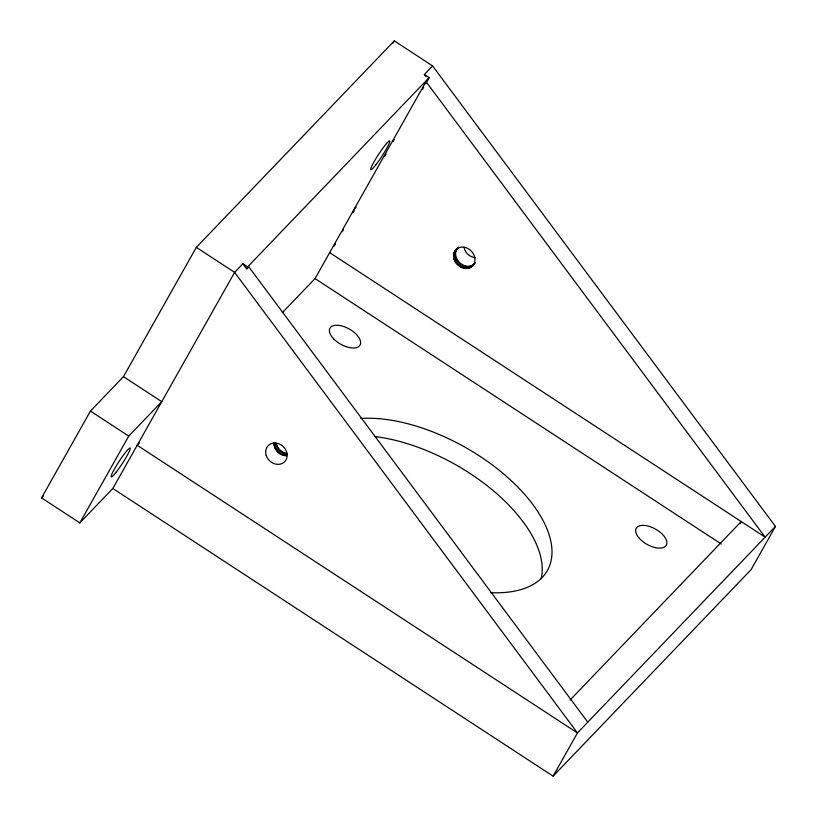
<?xml version="1.0" encoding="UTF-8"?>
<svg xmlns="http://www.w3.org/2000/svg" width="817" height="817" viewBox="0 0 817 817"><rect width="100%" height="100%" fill="white"/><g stroke="black" fill="none" stroke-linecap="round" stroke-linejoin="round"><path stroke-width="1.23" d="M286.644 455.733C279.761 455.906 273.47 449.503 273.971 442.6M475.157 262.972C466.088 278.781 443.314 256.773 458.643 247.275M474.289 263.922C464.75 272.541 449.105 256.538 458.317 247.367L455.386 250.472M472.226 266.076C480.968 257.345 467.181 241.965 457.265 248.705M41.555 497.89L90.462 411.074L123.459 376.657L196.325 247.357L394.315 40.85L432.571 65.901L775.445 526.424L751.099 569.643L553.099 776.15L112.838 488.484L79.831 522.9L41.555 497.89L43.321 496.042M79.831 522.9L128.749 436.094L161.746 401.678L123.459 376.657M112.838 488.484L234.612 272.367L242.853 263.768L247.643 266.893L429.139 77.595L424.35 74.47L432.571 65.901M242.853 263.768L246.581 268.773L247.643 266.893M247.398 268.834L248.644 266.618L587.77 722.167M393.069 43.066L394.315 40.85M282.396 312.625L315.045 278.577L426.014 81.629L428.077 79.474M334.214 246.05L335.46 243.834M342.333 231.65L343.579 229.434M352.954 212.808L354.2 210.592M384.878 156.149L386.124 153.923M393.018 141.698L394.264 139.482M422.44 89.472L423.696 87.256M425.575 83.916L429.139 77.595M553.099 776.15L577.456 732.931L775.445 526.424M739.988 523.707L741.213 521.542L570.021 700.098M246.581 268.773L248.644 266.618M354.006 209.418L356.069 207.263M139.666 442.681L137.185 445.265L577.456 732.931L234.612 272.367L196.325 247.357M454.671 251.544L456.734 249.389M454.119 252.729L456.182 250.574M453.731 253.995L455.794 251.84M453.537 255.323L455.6 253.178M273.95 443.978L275.329 442.538M453.517 256.701L455.58 254.547M274.124 445.367L276.187 443.222C277.188 448.553 281.896 452.945 287.308 453.527L285.245 455.682M453.68 258.101L455.743 255.946M274.461 446.756L276.524 444.611M454.027 259.489L456.09 257.335M274.992 448.125L277.045 445.97M454.548 260.848L456.611 258.693M275.676 449.432L277.739 447.277M455.243 262.155L457.295 260M276.514 450.667L278.577 448.513M456.08 263.391L458.143 261.236M277.494 451.801L279.557 449.646M457.06 264.524L459.123 262.38M278.597 452.822L280.66 450.678M458.163 265.545L460.226 263.401M279.802 453.711L281.865 451.566M459.368 266.444L461.431 264.289M281.099 454.456L283.162 452.301M460.665 267.179L462.728 265.035M282.447 455.038L284.51 452.884M462.013 267.762L464.076 265.617M283.836 455.447L285.899 453.302M463.402 268.18L465.465 266.025M464.812 268.405L466.875 266.26M466.201 268.456L468.264 266.311M467.569 268.333L469.632 266.179M468.866 268.017L470.929 265.872M470.092 267.537L472.155 265.382M471.225 266.883L473.278 264.728M473.809 264.044L475.188 262.614M329.66 252.637L765.141 537.178L426.014 81.629M315.045 278.577L721.268 543.999M90.462 411.074L128.749 436.094M424.35 74.47L425.841 76.471M375.085 436.574A132.303 66.943 29.4 0 1 494.847 492.038A132.303 66.943 29.4 0 1 541.181 578.691M360.848 418.478A132.303 66.943 29.4 0 1 532.786 504.416A132.303 66.943 29.4 0 1 490.741 592.703M475.126 257.651A11.499 9.835 43.8 0 1 464.005 247.337M638.731 537.647A17.259 8.732 29.4 0 0 665.63 546.124A17.259 8.732 29.4 0 0 649.454 526.465A17.259 8.732 29.4 0 0 638.731 537.647M333.663 338.871A17.259 8.732 29.4 0 0 359.991 345.172A17.259 8.732 29.4 0 0 341.343 325.84A17.259 8.732 29.4 0 0 333.663 338.871M116.31 471.981A17.259 1.92 -56.8 0 0 130.25 448.257A17.259 1.92 -56.8 0 0 115.514 467.171A17.259 1.92 -56.8 0 0 116.31 471.981M376.004 164.646A17.259 1.92 -56.8 0 0 389.78 141.075A17.259 1.92 -56.8 0 0 374.901 160.295A17.259 1.92 -56.8 0 0 376.004 164.646M266.209 455.365A11.499 9.835 43.8 0 0 284.408 461.962A11.499 9.835 43.8 0 0 278.648 443.713A11.499 9.835 43.8 0 0 266.209 455.365"/></g></svg>
